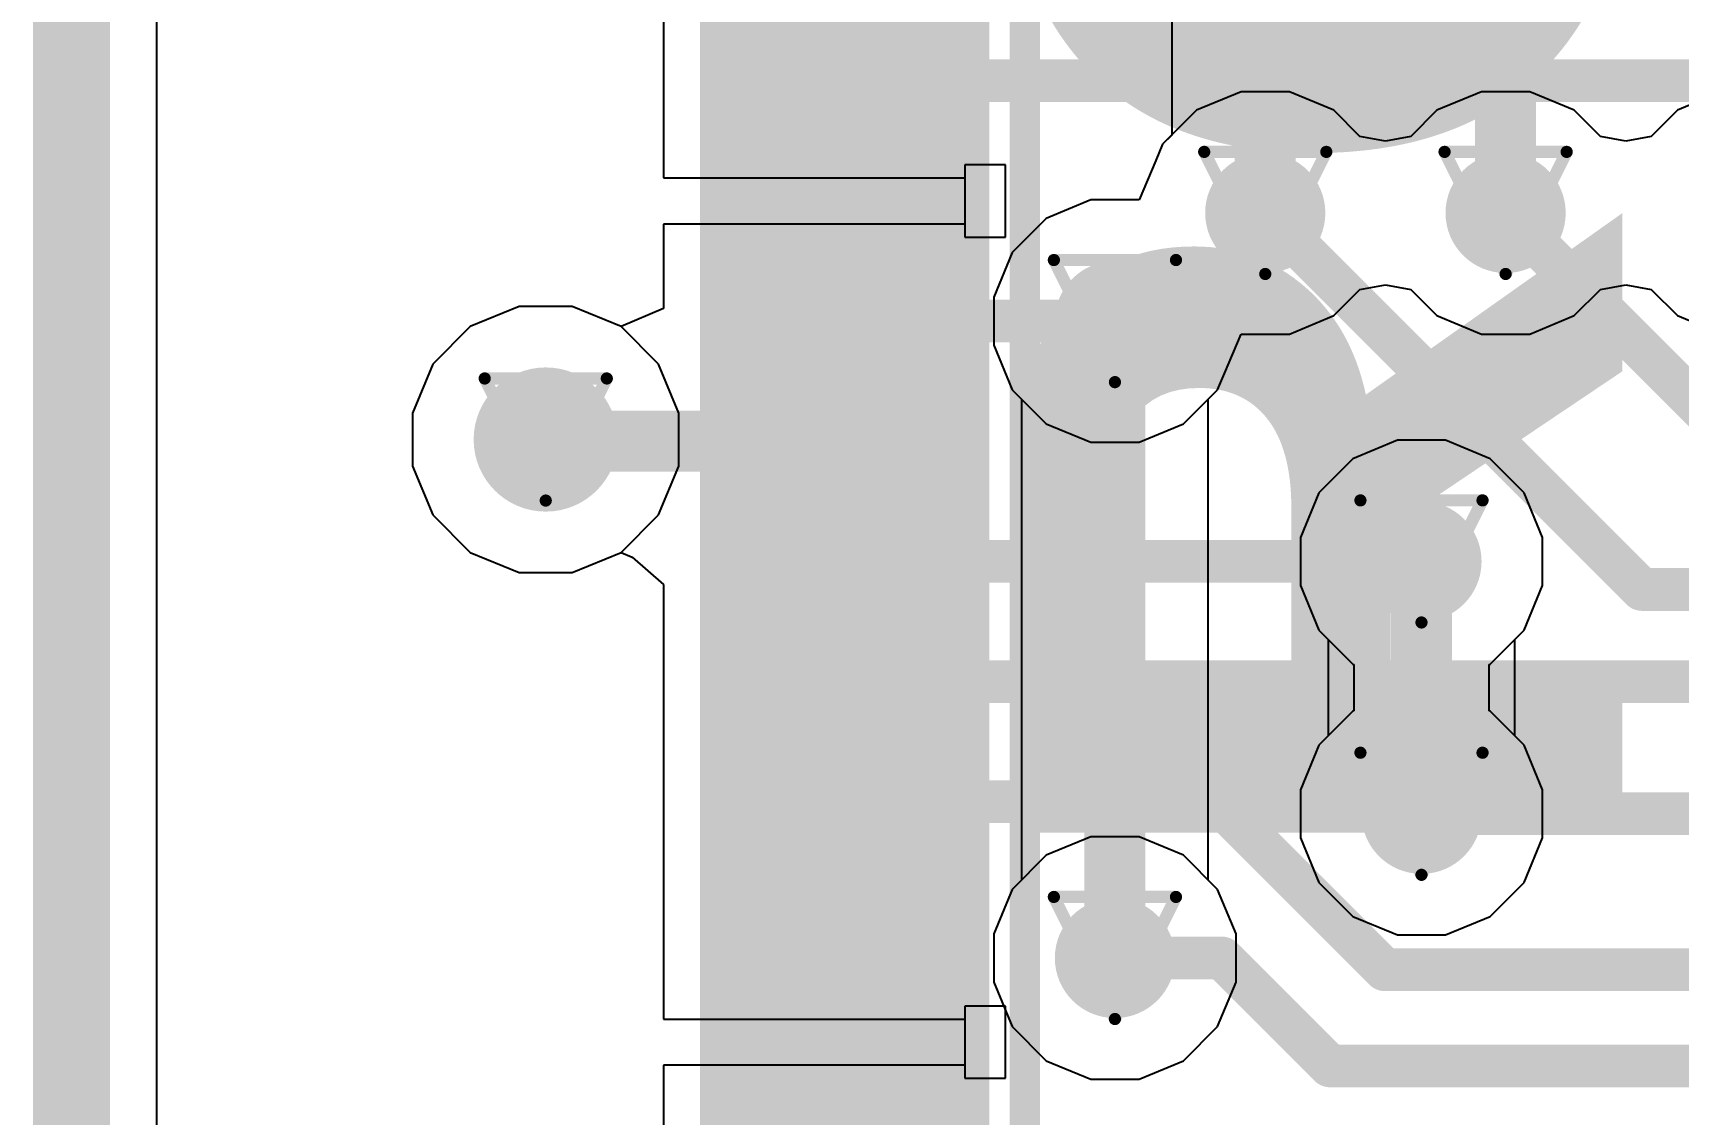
# Model space of a CAD drawing. Header units: inches. Extents: x 0 to 12.2, y 0 to 7.
# Drawn here: x -0.005 to 0.2645, y 2.439 to 2.6161 of the extents above; entities that cross this region are included whole.
import ezdxf

# ---------------------------------------------------------------- set-up
doc = ezdxf.new("R2010")
doc.units = ezdxf.units.IN
doc.header["$MEASUREMENT"] = 0
for name, color, linetype in [('Board Outline', 216, 'Continuous'), ('Bottom Layer', 5, 'Continuous'), ('Drill Drawing', 1, 'Continuous'), ('Layer 1', 16, 'Continuous'), ('Layer 2', 76, 'Continuous'), ('Top Layer', 1, 'Continuous'), ('Top Overlay', 2, 'Continuous'), ('Top Paste', 8, 'Continuous'), ('Top Solder', 216, 'Continuous'), ('Via Holes', 16, 'Continuous')]:
    doc.layers.add(name, color=color, linetype=linetype)
doc.styles.add('Arial Black_Bold', font='', dxfattribs={"height": 0.2})
doc.styles.get('Arial Black_Bold').set_extended_font_data('Arial Black', bold=True)

# ---------------------------------------------------------------- blocks, each defined once
blk = doc.blocks.new('FH34SRJ_40S_0_5SH_50__193')
at = {"layer": 'Top Layer'}
for points in [[(0.1417295, 0.0689001), (0.1535405, 0.0689001), (0.1535405, 0.0295301), (0.1417295, 0.0295301)], [(0.1614195, 0.0689), (0.1732305, 0.0689), (0.1732305, 0.02953), (0.1614195, 0.02953)], [(0.1810995, 0.0689001), (0.1929105, 0.0689001), (0.1929105, 0.0295301), (0.1810995, 0.0295301)], [(0.2007895, 0.0689), (0.2126005, 0.0689), (0.2126005, 0.02953), (0.2007895, 0.02953)], [(0.2204695, 0.0689001), (0.2322805, 0.0689001), (0.2322805, 0.0295301), (0.2204695, 0.0295301)], [(0.2401595, 0.0689), (0.2519705, 0.0689), (0.2519705, 0.02953), (0.2401595, 0.02953)], [(0.2598395, 0.0689001), (0.2716505, 0.0689001), (0.2716505, 0.0295301), (0.2598395, 0.0295301)], [(0.2795295, 0.0689), (0.2913405, 0.0689), (0.2913405, 0.02953), (0.2795295, 0.02953)], [(0.2992094, 0.0689), (0.3110204, 0.0689), (0.3110204, 0.02953), (0.2992094, 0.02953)]]:
    blk.add_hatch(color=1, dxfattribs=at).paths.add_polyline_path(points)
at = {"layer": 'Top Paste'}
for points in [[(0.1417295, 0.0689001), (0.1535405, 0.0689001), (0.1535405, 0.0295301), (0.1417295, 0.0295301)], [(0.1614195, 0.0689), (0.1732305, 0.0689), (0.1732305, 0.02953), (0.1614195, 0.02953)], [(0.1810995, 0.0689001), (0.1929105, 0.0689001), (0.1929105, 0.0295301), (0.1810995, 0.0295301)], [(0.2007895, 0.0689), (0.2126005, 0.0689), (0.2126005, 0.02953), (0.2007895, 0.02953)], [(0.2204695, 0.0689001), (0.2322805, 0.0689001), (0.2322805, 0.0295301), (0.2204695, 0.0295301)], [(0.2401595, 0.0689), (0.2519705, 0.0689), (0.2519705, 0.02953), (0.2401595, 0.02953)], [(0.2598395, 0.0689001), (0.2716505, 0.0689001), (0.2716505, 0.0295301), (0.2598395, 0.0295301)], [(0.2795295, 0.0689), (0.2913405, 0.0689), (0.2913405, 0.02953), (0.2795295, 0.02953)], [(0.2992094, 0.0689), (0.3110204, 0.0689), (0.3110204, 0.02953), (0.2992094, 0.02953)]]:
    blk.add_hatch(color=8, dxfattribs=at).paths.add_polyline_path(points)
at = {"layer": 'Top Solder'}
for points in [[(0.1377295, 0.0729001), (0.1575405, 0.0729001), (0.1575405, 0.0255301), (0.1377295, 0.0255301)], [(0.1574195, 0.0729), (0.1772305, 0.0729), (0.1772305, 0.02553), (0.1574195, 0.02553)], [(0.1770995, 0.0729001), (0.1969105, 0.0729001), (0.1969105, 0.0255301), (0.1770995, 0.0255301)], [(0.1967895, 0.0729), (0.2166005, 0.0729), (0.2166005, 0.02553), (0.1967895, 0.02553)], [(0.2164695, 0.0729001), (0.2362805, 0.0729001), (0.2362805, 0.0255301), (0.2164695, 0.0255301)], [(0.2361595, 0.0729), (0.2559705, 0.0729), (0.2559705, 0.02553), (0.2361595, 0.02553)], [(0.2558395, 0.0729001), (0.2756505, 0.0729001), (0.2756505, 0.0255301), (0.2558395, 0.0255301)], [(0.2755295, 0.0729), (0.2953405, 0.0729), (0.2953405, 0.02553), (0.2755295, 0.02553)], [(0.2952094, 0.0729), (0.3150204, 0.0729), (0.3150204, 0.02553), (0.2952094, 0.02553)], [(0.3148995, 0.0729), (0.3347105, 0.0729), (0.3347105, 0.02553), (0.3148995, 0.02553)]]:
    blk.add_hatch(color=216, dxfattribs=at).paths.add_polyline_path(points)
at = {"layer": 'Top Overlay'}
for points in [[(0.43307, 0.07874, 0.005, 0.005, 0), (-0.433464, 0.07874, 0.005, 0.005, 0)], [(0.398424, -0.073622, 0.005, 0.005, 0), (-0.401968, -0.073622, 0.005, 0.005, 0)]]:
    blk.add_lwpolyline(points, format="xyseb", dxfattribs=at)

msp = doc.modelspace()

# ---------------------------------------------------------------- hatches: boundary and pattern name
at = {"layer": 'Bottom Layer'}
h = msp.add_hatch(color=5, dxfattribs=at)
edge = h.paths.add_edge_path()
edge.add_arc((0.1968502, 2.5866173), 0.0098425, 0, 360)
h = msp.add_hatch(color=5, dxfattribs=at)
edge = h.paths.add_edge_path()
edge.add_arc((0.2362203, 2.5866173), 0.0098425, 0, 360)
h = msp.add_hatch(color=5, dxfattribs=at)
edge = h.paths.add_edge_path()
edge.add_arc((0.1722268, 2.5688994), 0.0098425, 0, 360)
h = msp.add_hatch(color=5, dxfattribs=at)
edge = h.paths.add_edge_path()
edge.add_arc((0.079, 2.5495), 0.011811, 0, 360)
h = msp.add_hatch(color=5, dxfattribs=at)
edge = h.paths.add_edge_path()
edge.add_arc((0.2224394, 2.5295294), 0.0098425, 0, 360)
h = msp.add_hatch(color=5, dxfattribs=at)
edge = h.paths.add_edge_path()
edge.add_arc((0.2224394, 2.4881908), 0.0098425, 0, 360)
h = msp.add_hatch(color=5, dxfattribs=at)
edge = h.paths.add_edge_path()
edge.add_arc((0.1722268, 2.46457), 0.0098425, 0, 360)
at = {"layer": 'Layer 1'}
h = msp.add_hatch(color=16, dxfattribs=at)
edge = h.paths.add_edge_path()
edge.add_arc((0.1968502, 2.5866173), 0.0098425, 0, 360)
h = msp.add_hatch(color=16, dxfattribs=at)
edge = h.paths.add_edge_path()
edge.add_arc((0.2362203, 2.5866173), 0.0098425, 0, 360)
h = msp.add_hatch(color=16, dxfattribs=at)
edge = h.paths.add_edge_path()
edge.add_arc((0.1722268, 2.5688994), 0.0098425, 0, 360)
h = msp.add_hatch(color=16, dxfattribs=at)
edge = h.paths.add_edge_path()
edge.add_arc((0.079, 2.5495), 0.011811, 0, 360)
h = msp.add_hatch(color=16, dxfattribs=at)
edge = h.paths.add_edge_path()
edge.add_arc((0.2224394, 2.5295294), 0.0098425, 0, 360)
h = msp.add_hatch(color=16, dxfattribs=at)
edge = h.paths.add_edge_path()
edge.add_arc((0.2224394, 2.4881908), 0.0098425, 0, 360)
h = msp.add_hatch(color=16, dxfattribs=at)
edge = h.paths.add_edge_path()
edge.add_arc((0.1722268, 2.46457), 0.0098425, 0, 360)
at = {"layer": 'Layer 2'}
h = msp.add_hatch(color=76, dxfattribs=at)
edge = h.paths.add_edge_path()
edge.add_arc((0.1968502, 2.5866173), 0.0098425, 0, 360)
h = msp.add_hatch(color=76, dxfattribs=at)
edge = h.paths.add_edge_path()
edge.add_arc((0.2362203, 2.5866173), 0.0098425, 0, 360)
h = msp.add_hatch(color=76, dxfattribs=at)
edge = h.paths.add_edge_path()
edge.add_arc((0.1722268, 2.5688994), 0.0098425, 0, 360)
h = msp.add_hatch(color=76, dxfattribs=at)
edge = h.paths.add_edge_path()
edge.add_arc((0.079, 2.5495), 0.011811, 0, 360)
h = msp.add_hatch(color=76, dxfattribs=at)
edge = h.paths.add_edge_path()
edge.add_arc((0.2224394, 2.5295294), 0.0098425, 0, 360)
h = msp.add_hatch(color=76, dxfattribs=at)
edge = h.paths.add_edge_path()
edge.add_arc((0.2224394, 2.4881908), 0.0098425, 0, 360)
h = msp.add_hatch(color=76, dxfattribs=at)
edge = h.paths.add_edge_path()
edge.add_arc((0.1722268, 2.46457), 0.0098425, 0, 360)
at = {"layer": 'Top Layer'}
h = msp.add_hatch(color=1, dxfattribs=at)
edge = h.paths.add_edge_path()
edge.add_arc((0.1968502, 2.5866173), 0.0098425, 0, 360)
h = msp.add_hatch(color=1, dxfattribs=at)
edge = h.paths.add_edge_path()
edge.add_arc((0.2362203, 2.5866173), 0.0098425, 0, 360)
h = msp.add_hatch(color=1, dxfattribs=at)
edge = h.paths.add_edge_path()
edge.add_arc((0.1722268, 2.5688994), 0.0098425, 0, 360)
h = msp.add_hatch(color=1, dxfattribs=at)
edge = h.paths.add_edge_path()
edge.add_arc((0.079, 2.5495), 0.011811, 0, 360)
h = msp.add_hatch(color=1, dxfattribs=at)
edge = h.paths.add_edge_path()
edge.add_arc((0.2224394, 2.5295294), 0.0098425, 0, 360)
h = msp.add_hatch(color=1, dxfattribs=at)
edge = h.paths.add_edge_path()
edge.add_arc((0.2224394, 2.4881908), 0.0098425, 0, 360)
h = msp.add_hatch(color=1, dxfattribs=at)
edge = h.paths.add_edge_path()
edge.add_arc((0.1722268, 2.46457), 0.0098425, 0, 360)
at = {"layer": 'Via Holes'}
h = msp.add_hatch(color=7, dxfattribs=at)
edge = h.paths.add_edge_path()
edge.add_arc((0.1968502, 2.5866173), 0.0059055, 0, 360)
h = msp.add_hatch(color=7, dxfattribs=at)
edge = h.paths.add_edge_path()
edge.add_arc((0.2362203, 2.5866173), 0.0059055, 0, 360)
h = msp.add_hatch(color=7, dxfattribs=at)
edge = h.paths.add_edge_path()
edge.add_arc((0.1722268, 2.5688994), 0.0059055, 0, 360)
h = msp.add_hatch(color=7, dxfattribs=at)
edge = h.paths.add_edge_path()
edge.add_arc((0.079, 2.5495), 0.0059055, 0, 360)
h = msp.add_hatch(color=7, dxfattribs=at)
edge = h.paths.add_edge_path()
edge.add_arc((0.2224394, 2.5295294), 0.0059055, 0, 360)
h = msp.add_hatch(color=7, dxfattribs=at)
edge = h.paths.add_edge_path()
edge.add_arc((0.2224394, 2.4881908), 0.0059055, 0, 360)
h = msp.add_hatch(color=7, dxfattribs=at)
edge = h.paths.add_edge_path()
edge.add_arc((0.1722268, 2.46457), 0.0059055, 0, 360)

# ---------------------------------------------------------------- linework, layer by layer
at = {"layer": 'Board Outline'}
msp.add_lwpolyline([(-6e-07, -7e-07, 0.01, 0.01, 0), (-6e-07, 4.7244101, 0.01, 0.01, 0)], format="xyseb", dxfattribs=at)
at = {"layer": 'Bottom Layer'}
for p, q in [((0.0152934, 0.1631947), (0.0152934, 4.5612183)), ((0.181555, 2.6939271), (0.181555, 2.5993836)), ((0.1800286, 2.5978572), (0.1789201, 2.5951811)), ((0.181555, 2.5993836), (0.1800286, 2.5978572)), ((0.1789201, 2.5951811), (0.1761736, 2.5887419)), ((0.1682799, 2.5887419), (0.1609869, 2.585721)), ((0.1761736, 2.5887419), (0.1682799, 2.5887419)), ((0.1609869, 2.585721), (0.1554052, 2.5801393)), ((0.1554052, 2.5801393), (0.1523843, 2.5728463)), ((0.2080901, 2.5697957), (0.2123637, 2.5740693)), ((0.2123637, 2.5740693), (0.2165353, 2.5748449)), ((0.2165353, 2.5748449), (0.2207068, 2.5740693)), ((0.2207068, 2.5740693), (0.2249804, 2.5697957)), ((0.2474602, 2.5697957), (0.2517338, 2.5740693)), ((0.2517338, 2.5740693), (0.2559054, 2.5748449)), ((0.2559054, 2.5748449), (0.2600769, 2.5740693)), ((0.2600769, 2.5740693), (0.2643505, 2.5697957)), ((0.0746615, 2.571311), (0.0666451, 2.5679905)), ((0.0833385, 2.571311), (0.0746615, 2.571311)), ((0.0913549, 2.5679905), (0.0833385, 2.571311)), ((0.1523843, 2.5728463), (0.1523843, 2.5649525)), ((0.2007971, 2.5667748), (0.2080901, 2.5697957)), ((0.2249804, 2.5697957), (0.2322734, 2.5667748)), ((0.2401672, 2.5667748), (0.2474602, 2.5697957)), ((0.2643505, 2.5697957), (0.2716435, 2.5667748)), ((0.0666451, 2.5679905), (0.0605095, 2.5618549)), ((0.0974905, 2.5618549), (0.0913549, 2.5679905)), ((0.1901569, 2.5603356), (0.1929034, 2.5667748)), ((0.1929034, 2.5667748), (0.2007971, 2.5667748)), ((0.2322734, 2.5667748), (0.2401672, 2.5667748)), ((0.1523843, 2.5649525), (0.1554052, 2.5576595)), ((0.0605095, 2.5618549), (0.057189, 2.5538385)), ((0.100811, 2.5538385), (0.0974905, 2.5618549)), ((0.1890484, 2.5576595), (0.1901569, 2.5603356)), ((0.1554052, 2.5576595), (0.1569329, 2.5561318)), ((0.1875207, 2.5561318), (0.1890484, 2.5576595)), ((0.1569329, 2.5561318), (0.1569329, 2.4773376)), ((0.1875207, 2.4773376), (0.1875207, 2.5561318)), ((0.057189, 2.5538385), (0.057189, 2.5451615)), ((0.100811, 2.5451615), (0.100811, 2.5538385)), ((0.2184925, 2.5493719), (0.2111995, 2.546351)), ((0.2263863, 2.5493719), (0.2184925, 2.5493719)), ((0.2336793, 2.546351), (0.2263863, 2.5493719)), ((0.057189, 2.5451615), (0.0605095, 2.5371451)), ((0.0974905, 2.5371451), (0.100811, 2.5451615)), ((0.2111995, 2.546351), (0.2056178, 2.5407693)), ((0.239261, 2.5407693), (0.2336793, 2.546351)), ((0.2056178, 2.5407693), (0.2025969, 2.5334763)), ((0.2422819, 2.5334763), (0.239261, 2.5407693)), ((0.0605095, 2.5371451), (0.0666451, 2.5310095)), ((0.0913549, 2.5310095), (0.0974905, 2.5371451)), ((0.2025969, 2.5334763), (0.2025969, 2.5255825)), ((0.2422819, 2.5255825), (0.2422819, 2.5334763)), ((0.0666451, 2.5310095), (0.0746615, 2.527689)), ((0.0833385, 2.527689), (0.0913549, 2.5310095)), ((0.0746615, 2.527689), (0.0833385, 2.527689)), ((0.2025969, 2.5255825), (0.2056178, 2.5182895)), ((0.239261, 2.5182895), (0.2422819, 2.5255825)), ((0.2056178, 2.5182895), (0.2071455, 2.5167618)), ((0.2377333, 2.5167618), (0.239261, 2.5182895)), ((0.2071455, 2.5167618), (0.2071455, 2.5009584)), ((0.2377333, 2.5009584), (0.2377333, 2.5167618)), ((0.2071455, 2.5009584), (0.2056178, 2.4994307)), ((0.239261, 2.4994307), (0.2377333, 2.5009584)), ((0.2056178, 2.4994307), (0.2025969, 2.4921377)), ((0.2422819, 2.4921377), (0.239261, 2.4994307)), ((0.2025969, 2.4921377), (0.2025969, 2.4842439)), ((0.2422819, 2.4842439), (0.2422819, 2.4921377)), ((0.2025969, 2.4842439), (0.2056178, 2.4769509)), ((0.239261, 2.4769509), (0.2422819, 2.4842439)), ((0.1569329, 2.4773376), (0.1554052, 2.4758099)), ((0.1890484, 2.4758099), (0.1875207, 2.4773376)), ((0.2056178, 2.4769509), (0.2111995, 2.4713692)), ((0.2336793, 2.4713692), (0.239261, 2.4769509)), ((0.1554052, 2.4758099), (0.1523843, 2.4685169)), ((0.1920693, 2.4685169), (0.1890484, 2.4758099)), ((0.2111995, 2.4713692), (0.2184925, 2.4683483)), ((0.2263863, 2.4683483), (0.2336793, 2.4713692)), ((0.1523843, 2.4685169), (0.1523843, 2.4606231)), ((0.1920693, 2.4606231), (0.1920693, 2.4685169)), ((0.2184925, 2.4683483), (0.2263863, 2.4683483)), ((0.1523843, 2.4606231), (0.1554052, 2.4533301)), ((0.1890484, 2.4533301), (0.1920693, 2.4606231)), ((0.1554052, 2.4533301), (0.1609869, 2.4477484)), ((0.1834667, 2.4477484), (0.1890484, 2.4533301)), ((0.1609869, 2.4477484), (0.1682799, 2.4447275)), ((0.1761737, 2.4447275), (0.1834667, 2.4477484)), ((0.1682799, 2.4447275), (0.1761737, 2.4447275))]:
    msp.add_line(p, q, dxfattribs=at)
for points in [[(0.1968489, 2.5866186, 0.01, 0.01, 0), (0.1968489, 2.7066947, 0.01, 0.01, 0)], [(0.236219, 2.5866186, 0.01, 0.01, 0), (0.236219, 2.6870097, 0.01, 0.01, 0)], [(0.1968489, 2.5866186, 0.01, 0.01, 0), (0.1968502, 2.5866173, 0.01, 0.01, 0)], [(0.236219, 2.5866186, 0.01, 0.01, 0), (0.2362203, 2.5866173, 0.01, 0.01, 0)], [(0.1722268, 2.4655713, 0.01, 0.01, 0), (0.1722268, 2.5688994, 0.01, 0.01, 0)], [(0.2224394, 2.4881908, 0.01, 0.01, 0), (0.2224394, 2.5295294, 0.01, 0.01, 0)], [(0.1722268, 2.4655713, 0.01, 0.01, 0), (0.1732281, 2.46457, 0.01, 0.01, 0)]]:
    msp.add_lwpolyline(points, format="xyseb", dxfattribs=at)
for points in [[(0.1943489, 2.5866186, 0.005, 0.005, 1), (0.1993489, 2.5866186, 0.005, 0.005, 1)], [(0.1943489, 2.5866186, 0.005, 0.005, 1), (0.1993489, 2.5866186, 0.005, 0.005, 1)], [(0.1943502, 2.5866173, 0.005, 0.005, 1), (0.1993502, 2.5866173, 0.005, 0.005, 1)], [(0.233719, 2.5866186, 0.005, 0.005, 1), (0.238719, 2.5866186, 0.005, 0.005, 1)], [(0.233719, 2.5866186, 0.005, 0.005, 1), (0.238719, 2.5866186, 0.005, 0.005, 1)], [(0.2337203, 2.5866173, 0.005, 0.005, 1), (0.2387203, 2.5866173, 0.005, 0.005, 1)], [(0.1697268, 2.5688994, 0.005, 0.005, 1), (0.1747268, 2.5688994, 0.005, 0.005, 1)], [(0.2199394, 2.5295294, 0.005, 0.005, 1), (0.2249394, 2.5295294, 0.005, 0.005, 1)], [(0.2199394, 2.4881908, 0.005, 0.005, 1), (0.2249394, 2.4881908, 0.005, 0.005, 1)], [(0.1697268, 2.4655713, 0.005, 0.005, 1), (0.1747268, 2.4655713, 0.005, 0.005, 1)], [(0.1697268, 2.4655713, 0.005, 0.005, 1), (0.1747268, 2.4655713, 0.005, 0.005, 1)], [(0.1707281, 2.46457, 0.005, 0.005, 1), (0.1757281, 2.46457, 0.005, 0.005, 1)]]:
    msp.add_lwpolyline(points, format="xyseb", close=True, dxfattribs=at)
at = {"layer": 'Drill Drawing'}
for points in [[(0.1868502, 2.5966173, 0.002, 0.002, 0), (0.2068502, 2.5966173, 0.002, 0.002, 0)], [(0.1868502, 2.5966173, 0.002, 0.002, 0), (0.1968502, 2.5766173, 0.002, 0.002, 0)], [(0.1968502, 2.5766173, 0.002, 0.002, 0), (0.2068502, 2.5966173, 0.002, 0.002, 0)], [(0.2262203, 2.5966173, 0.002, 0.002, 0), (0.2462203, 2.5966173, 0.002, 0.002, 0)], [(0.2262203, 2.5966173, 0.002, 0.002, 0), (0.2362203, 2.5766173, 0.002, 0.002, 0)], [(0.2362203, 2.5766173, 0.002, 0.002, 0), (0.2462203, 2.5966173, 0.002, 0.002, 0)], [(0.1622268, 2.5788994, 0.002, 0.002, 0), (0.1822268, 2.5788994, 0.002, 0.002, 0)], [(0.1622268, 2.5788994, 0.002, 0.002, 0), (0.1722268, 2.5588994, 0.002, 0.002, 0)], [(0.1722268, 2.5588994, 0.002, 0.002, 0), (0.1822268, 2.5788994, 0.002, 0.002, 0)], [(0.069, 2.5595, 0.002, 0.002, 0), (0.089, 2.5595, 0.002, 0.002, 0)], [(0.069, 2.5595, 0.002, 0.002, 0), (0.079, 2.5395, 0.002, 0.002, 0)], [(0.079, 2.5395, 0.002, 0.002, 0), (0.089, 2.5595, 0.002, 0.002, 0)], [(0.2124394, 2.5395294, 0.002, 0.002, 0), (0.2324394, 2.5395294, 0.002, 0.002, 0)], [(0.2124394, 2.5395294, 0.002, 0.002, 0), (0.2224394, 2.5195294, 0.002, 0.002, 0)], [(0.2224394, 2.5195294, 0.002, 0.002, 0), (0.2324394, 2.5395294, 0.002, 0.002, 0)], [(0.2124394, 2.4981908, 0.002, 0.002, 0), (0.2324394, 2.4981908, 0.002, 0.002, 0)], [(0.2124394, 2.4981908, 0.002, 0.002, 0), (0.2224394, 2.4781908, 0.002, 0.002, 0)], [(0.2224394, 2.4781908, 0.002, 0.002, 0), (0.2324394, 2.4981908, 0.002, 0.002, 0)], [(0.1622268, 2.47457, 0.002, 0.002, 0), (0.1822268, 2.47457, 0.002, 0.002, 0)], [(0.1622268, 2.47457, 0.002, 0.002, 0), (0.1722268, 2.45457, 0.002, 0.002, 0)], [(0.1722268, 2.45457, 0.002, 0.002, 0), (0.1822268, 2.47457, 0.002, 0.002, 0)]]:
    msp.add_lwpolyline(points, format="xyseb", dxfattribs=at)
for points in [[(0.1863502, 2.5966173, 0.001, 0.001, 1), (0.1873502, 2.5966173, 0.001, 0.001, 1)], [(0.1863502, 2.5966173, 0.001, 0.001, 1), (0.1873502, 2.5966173, 0.001, 0.001, 1)], [(0.2063502, 2.5966173, 0.001, 0.001, 1), (0.2073502, 2.5966173, 0.001, 0.001, 1)], [(0.2063502, 2.5966173, 0.001, 0.001, 1), (0.2073502, 2.5966173, 0.001, 0.001, 1)], [(0.2257203, 2.5966173, 0.001, 0.001, 1), (0.2267203, 2.5966173, 0.001, 0.001, 1)], [(0.2257203, 2.5966173, 0.001, 0.001, 1), (0.2267203, 2.5966173, 0.001, 0.001, 1)], [(0.2457203, 2.5966173, 0.001, 0.001, 1), (0.2467203, 2.5966173, 0.001, 0.001, 1)], [(0.2457203, 2.5966173, 0.001, 0.001, 1), (0.2467203, 2.5966173, 0.001, 0.001, 1)], [(0.1617268, 2.5788994, 0.001, 0.001, 1), (0.1627268, 2.5788994, 0.001, 0.001, 1)], [(0.1617268, 2.5788994, 0.001, 0.001, 1), (0.1627268, 2.5788994, 0.001, 0.001, 1)], [(0.1817268, 2.5788994, 0.001, 0.001, 1), (0.1827268, 2.5788994, 0.001, 0.001, 1)], [(0.1817268, 2.5788994, 0.001, 0.001, 1), (0.1827268, 2.5788994, 0.001, 0.001, 1)], [(0.1963502, 2.5766173, 0.001, 0.001, 1), (0.1973502, 2.5766173, 0.001, 0.001, 1)], [(0.1963502, 2.5766173, 0.001, 0.001, 1), (0.1973502, 2.5766173, 0.001, 0.001, 1)], [(0.2357203, 2.5766173, 0.001, 0.001, 1), (0.2367203, 2.5766173, 0.001, 0.001, 1)], [(0.2357203, 2.5766173, 0.001, 0.001, 1), (0.2367203, 2.5766173, 0.001, 0.001, 1)], [(0.0685, 2.5595, 0.001, 0.001, 1), (0.0695, 2.5595, 0.001, 0.001, 1)], [(0.0685, 2.5595, 0.001, 0.001, 1), (0.0695, 2.5595, 0.001, 0.001, 1)], [(0.0885, 2.5595, 0.001, 0.001, 1), (0.0895, 2.5595, 0.001, 0.001, 1)], [(0.0885, 2.5595, 0.001, 0.001, 1), (0.0895, 2.5595, 0.001, 0.001, 1)], [(0.1717268, 2.5588994, 0.001, 0.001, 1), (0.1727268, 2.5588994, 0.001, 0.001, 1)], [(0.1717268, 2.5588994, 0.001, 0.001, 1), (0.1727268, 2.5588994, 0.001, 0.001, 1)], [(0.0785, 2.5395, 0.001, 0.001, 1), (0.0795, 2.5395, 0.001, 0.001, 1)], [(0.0785, 2.5395, 0.001, 0.001, 1), (0.0795, 2.5395, 0.001, 0.001, 1)], [(0.2119394, 2.5395294, 0.001, 0.001, 1), (0.2129394, 2.5395294, 0.001, 0.001, 1)], [(0.2119394, 2.5395294, 0.001, 0.001, 1), (0.2129394, 2.5395294, 0.001, 0.001, 1)], [(0.2319394, 2.5395294, 0.001, 0.001, 1), (0.2329394, 2.5395294, 0.001, 0.001, 1)], [(0.2319394, 2.5395294, 0.001, 0.001, 1), (0.2329394, 2.5395294, 0.001, 0.001, 1)], [(0.2219394, 2.5195294, 0.001, 0.001, 1), (0.2229394, 2.5195294, 0.001, 0.001, 1)], [(0.2219394, 2.5195294, 0.001, 0.001, 1), (0.2229394, 2.5195294, 0.001, 0.001, 1)], [(0.2119394, 2.4981908, 0.001, 0.001, 1), (0.2129394, 2.4981908, 0.001, 0.001, 1)], [(0.2119394, 2.4981908, 0.001, 0.001, 1), (0.2129394, 2.4981908, 0.001, 0.001, 1)], [(0.2319394, 2.4981908, 0.001, 0.001, 1), (0.2329394, 2.4981908, 0.001, 0.001, 1)], [(0.2319394, 2.4981908, 0.001, 0.001, 1), (0.2329394, 2.4981908, 0.001, 0.001, 1)], [(0.2219394, 2.4781908, 0.001, 0.001, 1), (0.2229394, 2.4781908, 0.001, 0.001, 1)], [(0.2219394, 2.4781908, 0.001, 0.001, 1), (0.2229394, 2.4781908, 0.001, 0.001, 1)], [(0.1617268, 2.47457, 0.001, 0.001, 1), (0.1627268, 2.47457, 0.001, 0.001, 1)], [(0.1617268, 2.47457, 0.001, 0.001, 1), (0.1627268, 2.47457, 0.001, 0.001, 1)], [(0.1817268, 2.47457, 0.001, 0.001, 1), (0.1827268, 2.47457, 0.001, 0.001, 1)], [(0.1817268, 2.47457, 0.001, 0.001, 1), (0.1827268, 2.47457, 0.001, 0.001, 1)], [(0.1717268, 2.45457, 0.001, 0.001, 1), (0.1727268, 2.45457, 0.001, 0.001, 1)], [(0.1717268, 2.45457, 0.001, 0.001, 1), (0.1727268, 2.45457, 0.001, 0.001, 1)]]:
    msp.add_lwpolyline(points, format="xyseb", close=True, dxfattribs=at)
at = {"layer": 'Layer 1'}
for p, q in [((0.0152934, 0.1631947), (0.0152934, 4.5612183)), ((0.1929033, 2.6064598), (0.1856103, 2.6034389)), ((0.2007971, 2.6064598), (0.1929033, 2.6064598)), ((0.2080901, 2.6034389), (0.2007971, 2.6064598)), ((0.2322734, 2.6064598), (0.2249804, 2.6034389)), ((0.2401672, 2.6064598), (0.2322734, 2.6064598)), ((0.2474602, 2.6034389), (0.2401672, 2.6064598)), ((0.2716435, 2.6064598), (0.2643505, 2.6034389)), ((0.1856103, 2.6034389), (0.1800286, 2.5978572)), ((0.2123637, 2.5991653), (0.2080901, 2.6034389)), ((0.2249804, 2.6034389), (0.2207068, 2.5991653)), ((0.2517338, 2.5991653), (0.2474602, 2.6034389)), ((0.2643505, 2.6034389), (0.2600769, 2.5991653)), ((0.1800286, 2.5978572), (0.1789201, 2.5951811)), ((0.2165352, 2.5983897), (0.2123637, 2.5991653)), ((0.2207068, 2.5991653), (0.2165352, 2.5983897)), ((0.2559053, 2.5983897), (0.2517338, 2.5991653)), ((0.2600769, 2.5991653), (0.2559053, 2.5983897)), ((0.1789201, 2.5951811), (0.1761736, 2.5887419)), ((0.1682799, 2.5887419), (0.1609869, 2.585721)), ((0.1761736, 2.5887419), (0.1682799, 2.5887419)), ((0.1609869, 2.585721), (0.1554052, 2.5801393)), ((0.1554052, 2.5801393), (0.1523843, 2.5728463)), ((0.2080901, 2.5697957), (0.2123637, 2.5740693)), ((0.2123637, 2.5740693), (0.2165353, 2.5748449)), ((0.2165353, 2.5748449), (0.2207068, 2.5740693)), ((0.2207068, 2.5740693), (0.2249804, 2.5697957)), ((0.2474602, 2.5697957), (0.2517338, 2.5740693)), ((0.2517338, 2.5740693), (0.2559054, 2.5748449)), ((0.2559054, 2.5748449), (0.2600769, 2.5740693)), ((0.2600769, 2.5740693), (0.2643505, 2.5697957)), ((0.0746615, 2.571311), (0.0666451, 2.5679905)), ((0.0833385, 2.571311), (0.0746615, 2.571311)), ((0.0913549, 2.5679905), (0.0833385, 2.571311)), ((0.1523843, 2.5728463), (0.1523843, 2.5649525)), ((0.2007971, 2.5667748), (0.2080901, 2.5697957)), ((0.2249804, 2.5697957), (0.2322734, 2.5667748)), ((0.2401672, 2.5667748), (0.2474602, 2.5697957)), ((0.2643505, 2.5697957), (0.2716435, 2.5667748)), ((0.0666451, 2.5679905), (0.0605095, 2.5618549)), ((0.0974905, 2.5618549), (0.0913549, 2.5679905)), ((0.1901569, 2.5603356), (0.1929034, 2.5667748)), ((0.1929034, 2.5667748), (0.2007971, 2.5667748)), ((0.2322734, 2.5667748), (0.2401672, 2.5667748)), ((0.1523843, 2.5649525), (0.1554052, 2.5576595)), ((0.0605095, 2.5618549), (0.057189, 2.5538385)), ((0.100811, 2.5538385), (0.0974905, 2.5618549)), ((0.1890484, 2.5576595), (0.1901569, 2.5603356)), ((0.1554052, 2.5576595), (0.1609869, 2.5520778)), ((0.1834667, 2.5520778), (0.1890484, 2.5576595)), ((0.057189, 2.5538385), (0.057189, 2.5451615)), ((0.100811, 2.5451615), (0.100811, 2.5538385)), ((0.1609869, 2.5520778), (0.1682799, 2.5490569)), ((0.1761737, 2.5490569), (0.1834667, 2.5520778)), ((0.2184925, 2.5493719), (0.2111995, 2.546351)), ((0.2263863, 2.5493719), (0.2184925, 2.5493719)), ((0.2336793, 2.546351), (0.2263863, 2.5493719)), ((0.1682799, 2.5490569), (0.1761737, 2.5490569)), ((0.057189, 2.5451615), (0.0605095, 2.5371451)), ((0.0974905, 2.5371451), (0.100811, 2.5451615)), ((0.2111995, 2.546351), (0.2056178, 2.5407693)), ((0.239261, 2.5407693), (0.2336793, 2.546351)), ((0.2056178, 2.5407693), (0.2025969, 2.5334763)), ((0.2422819, 2.5334763), (0.239261, 2.5407693)), ((0.0605095, 2.5371451), (0.0666451, 2.5310095)), ((0.0913549, 2.5310095), (0.0974905, 2.5371451)), ((0.2025969, 2.5334763), (0.2025969, 2.5255825)), ((0.2422819, 2.5255825), (0.2422819, 2.5334763)), ((0.0666451, 2.5310095), (0.0746615, 2.527689)), ((0.0833385, 2.527689), (0.0913549, 2.5310095)), ((0.0746615, 2.527689), (0.0833385, 2.527689)), ((0.2025969, 2.5255825), (0.2056178, 2.5182895)), ((0.239261, 2.5182895), (0.2422819, 2.5255825)), ((0.2056178, 2.5182895), (0.2111995, 2.5127078)), ((0.2336793, 2.5127078), (0.239261, 2.5182895)), ((0.2111995, 2.5127078), (0.2113427, 2.5126485)), ((0.2113427, 2.5126485), (0.2113427, 2.5050717)), ((0.2335361, 2.5126485), (0.2336793, 2.5127078)), ((0.2335361, 2.5050717), (0.2335361, 2.5126485)), ((0.2111995, 2.5050124), (0.2056178, 2.4994307)), ((0.2113427, 2.5050717), (0.2111995, 2.5050124)), ((0.2336793, 2.5050124), (0.2335361, 2.5050717)), ((0.239261, 2.4994307), (0.2336793, 2.5050124)), ((0.2056178, 2.4994307), (0.2025969, 2.4921377)), ((0.2422819, 2.4921377), (0.239261, 2.4994307)), ((0.2025969, 2.4921377), (0.2025969, 2.4842439)), ((0.2422819, 2.4842439), (0.2422819, 2.4921377)), ((0.1682799, 2.4844125), (0.1609869, 2.4813916)), ((0.1761737, 2.4844125), (0.1682799, 2.4844125)), ((0.1834667, 2.4813916), (0.1761737, 2.4844125)), ((0.2025969, 2.4842439), (0.2056178, 2.4769509)), ((0.239261, 2.4769509), (0.2422819, 2.4842439)), ((0.1609869, 2.4813916), (0.1554052, 2.4758099)), ((0.1890484, 2.4758099), (0.1834667, 2.4813916)), ((0.2056178, 2.4769509), (0.2111995, 2.4713692)), ((0.2336793, 2.4713692), (0.239261, 2.4769509)), ((0.1554052, 2.4758099), (0.1523843, 2.4685169)), ((0.1920693, 2.4685169), (0.1890484, 2.4758099)), ((0.2111995, 2.4713692), (0.2184925, 2.4683483)), ((0.2263863, 2.4683483), (0.2336793, 2.4713692)), ((0.1523843, 2.4685169), (0.1523843, 2.4606231)), ((0.1920693, 2.4606231), (0.1920693, 2.4685169)), ((0.2184925, 2.4683483), (0.2263863, 2.4683483)), ((0.1523843, 2.4606231), (0.1554052, 2.4533301)), ((0.1890484, 2.4533301), (0.1920693, 2.4606231)), ((0.1554052, 2.4533301), (0.1609869, 2.4477484)), ((0.1834667, 2.4477484), (0.1890484, 2.4533301)), ((0.1609869, 2.4477484), (0.1682799, 2.4447275)), ((0.1761737, 2.4447275), (0.1834667, 2.4477484)), ((0.1682799, 2.4447275), (0.1761737, 2.4447275))]:
    msp.add_line(p, q, dxfattribs=at)
at = {"layer": 'Layer 2'}
for p, q in [((0.0152934, 0.1631947), (0.0152934, 3.625635)), ((0.1929033, 2.6064598), (0.1856103, 2.6034389)), ((0.2007971, 2.6064598), (0.1929033, 2.6064598)), ((0.2080901, 2.6034389), (0.2007971, 2.6064598)), ((0.2322734, 2.6064598), (0.2249804, 2.6034389)), ((0.2401672, 2.6064598), (0.2322734, 2.6064598)), ((0.2474602, 2.6034389), (0.2401672, 2.6064598)), ((0.2716435, 2.6064598), (0.2643505, 2.6034389)), ((0.1856103, 2.6034389), (0.1800286, 2.5978572)), ((0.2123637, 2.5991653), (0.2080901, 2.6034389)), ((0.2249804, 2.6034389), (0.2207068, 2.5991653)), ((0.2517338, 2.5991653), (0.2474602, 2.6034389)), ((0.2643505, 2.6034389), (0.2600769, 2.5991653)), ((0.1800286, 2.5978572), (0.1789201, 2.5951811)), ((0.2165352, 2.5983897), (0.2123637, 2.5991653)), ((0.2207068, 2.5991653), (0.2165352, 2.5983897)), ((0.2559053, 2.5983897), (0.2517338, 2.5991653)), ((0.2600769, 2.5991653), (0.2559053, 2.5983897)), ((0.1789201, 2.5951811), (0.1761736, 2.5887419)), ((0.1682799, 2.5887419), (0.1609869, 2.585721)), ((0.1761736, 2.5887419), (0.1682799, 2.5887419)), ((0.1609869, 2.585721), (0.1554052, 2.5801393)), ((0.1554052, 2.5801393), (0.1523843, 2.5728463)), ((0.2080901, 2.5697957), (0.2123637, 2.5740693)), ((0.2123637, 2.5740693), (0.2165353, 2.5748449)), ((0.2165353, 2.5748449), (0.2207068, 2.5740693)), ((0.2207068, 2.5740693), (0.2249804, 2.5697957)), ((0.2474602, 2.5697957), (0.2517338, 2.5740693)), ((0.2517338, 2.5740693), (0.2559054, 2.5748449)), ((0.2559054, 2.5748449), (0.2600769, 2.5740693)), ((0.2600769, 2.5740693), (0.2643505, 2.5697957)), ((0.1523843, 2.5728463), (0.1523843, 2.5649525)), ((0.2007971, 2.5667748), (0.2080901, 2.5697957)), ((0.2249804, 2.5697957), (0.2322734, 2.5667748)), ((0.2401672, 2.5667748), (0.2474602, 2.5697957)), ((0.2643505, 2.5697957), (0.2716435, 2.5667748)), ((0.1901569, 2.5603356), (0.1929034, 2.5667748)), ((0.1929034, 2.5667748), (0.2007971, 2.5667748)), ((0.2322734, 2.5667748), (0.2401672, 2.5667748)), ((0.1523843, 2.5649525), (0.1554052, 2.5576595)), ((0.1890484, 2.5576595), (0.1901569, 2.5603356)), ((0.1554052, 2.5576595), (0.1609869, 2.5520778)), ((0.1834667, 2.5520778), (0.1890484, 2.5576595)), ((0.1609869, 2.5520778), (0.1682799, 2.5490569)), ((0.1761737, 2.5490569), (0.1834667, 2.5520778)), ((0.2184925, 2.5493719), (0.2111995, 2.546351)), ((0.2263863, 2.5493719), (0.2184925, 2.5493719)), ((0.2336793, 2.546351), (0.2263863, 2.5493719)), ((0.1682799, 2.5490569), (0.1761737, 2.5490569)), ((0.2111995, 2.546351), (0.2056178, 2.5407693)), ((0.239261, 2.5407693), (0.2336793, 2.546351)), ((0.2056178, 2.5407693), (0.2025969, 2.5334763)), ((0.2422819, 2.5334763), (0.239261, 2.5407693)), ((0.2025969, 2.5334763), (0.2025969, 2.5255825)), ((0.2422819, 2.5255825), (0.2422819, 2.5334763)), ((0.2025969, 2.5255825), (0.2056178, 2.5182895)), ((0.239261, 2.5182895), (0.2422819, 2.5255825)), ((0.2056178, 2.5182895), (0.2111995, 2.5127078)), ((0.2336793, 2.5127078), (0.239261, 2.5182895)), ((0.2111995, 2.5127078), (0.2113427, 2.5126485)), ((0.2113427, 2.5126485), (0.2113427, 2.5050717)), ((0.2335361, 2.5126485), (0.2336793, 2.5127078)), ((0.2335361, 2.5050717), (0.2335361, 2.5126485)), ((0.2111995, 2.5050124), (0.2056178, 2.4994307)), ((0.2113427, 2.5050717), (0.2111995, 2.5050124)), ((0.2336793, 2.5050124), (0.2335361, 2.5050717)), ((0.239261, 2.4994307), (0.2336793, 2.5050124)), ((0.2056178, 2.4994307), (0.2025969, 2.4921377)), ((0.2422819, 2.4921377), (0.239261, 2.4994307)), ((0.2025969, 2.4921377), (0.2025969, 2.4842439)), ((0.2422819, 2.4842439), (0.2422819, 2.4921377)), ((0.1682799, 2.4844125), (0.1609869, 2.4813916)), ((0.1761737, 2.4844125), (0.1682799, 2.4844125)), ((0.1834667, 2.4813916), (0.1761737, 2.4844125)), ((0.2025969, 2.4842439), (0.2056178, 2.4769509)), ((0.239261, 2.4769509), (0.2422819, 2.4842439)), ((0.1609869, 2.4813916), (0.1554052, 2.4758099)), ((0.1890484, 2.4758099), (0.1834667, 2.4813916)), ((0.2056178, 2.4769509), (0.2111995, 2.4713692)), ((0.2336793, 2.4713692), (0.239261, 2.4769509)), ((0.1554052, 2.4758099), (0.1523843, 2.4685169)), ((0.1920693, 2.4685169), (0.1890484, 2.4758099)), ((0.2111995, 2.4713692), (0.2184925, 2.4683483)), ((0.2263863, 2.4683483), (0.2336793, 2.4713692)), ((0.1523843, 2.4685169), (0.1523843, 2.4606231)), ((0.1920693, 2.4606231), (0.1920693, 2.4685169)), ((0.2184925, 2.4683483), (0.2263863, 2.4683483)), ((0.1523843, 2.4606231), (0.1554052, 2.4533301)), ((0.1890484, 2.4533301), (0.1920693, 2.4606231)), ((0.1554052, 2.4533301), (0.1609869, 2.4477484)), ((0.1834667, 2.4477484), (0.1890484, 2.4533301)), ((0.1609869, 2.4477484), (0.1682799, 2.4447275)), ((0.1761737, 2.4447275), (0.1834667, 2.4477484)), ((0.1682799, 2.4447275), (0.1761737, 2.4447275))]:
    msp.add_line(p, q, dxfattribs=at)
at = {"layer": 'Top Layer'}
for p, q in [((0.0152934, 0.1631947), (0.0152934, 4.5612183)), ((0.0982663, 2.6514135), (0.0982663, 2.6120435)), ((0.0982663, 2.6120435), (0.0982664, 2.6120435)), ((0.0982664, 2.6120435), (0.0982664, 2.5923635)), ((0.0982664, 2.5923635), (0.1476363, 2.5923635)), ((0.1542812, 2.5944845), (0.1476363, 2.5944845)), ((0.1476363, 2.5944845), (0.1476363, 2.5826735)), ((0.1476363, 2.5923635), (0.1476363, 2.5848045)), ((0.1542812, 2.5826735), (0.1542812, 2.5944845)), ((0.1476363, 2.5848045), (0.0982664, 2.5848045)), ((0.0982664, 2.5848045), (0.0982664, 2.5709786)), ((0.1476363, 2.5826735), (0.1542812, 2.5826735)), ((0.0746615, 2.571311), (0.0666451, 2.5679905)), ((0.0833385, 2.571311), (0.0746615, 2.571311)), ((0.0913548, 2.5679905), (0.0833385, 2.571311)), ((0.0982664, 2.5709786), (0.0913548, 2.5679905)), ((0.0666451, 2.5679905), (0.0605095, 2.5618549)), ((0.0605095, 2.5618549), (0.057189, 2.5538385)), ((0.057189, 2.5538385), (0.057189, 2.5451615)), ((0.057189, 2.5451615), (0.0605095, 2.5371451)), ((0.0605095, 2.5371451), (0.0666451, 2.5310095)), ((0.0666451, 2.5310095), (0.0746615, 2.527689)), ((0.0833385, 2.527689), (0.0913548, 2.5310095)), ((0.0913548, 2.5310095), (0.0931293, 2.5302423)), ((0.0746615, 2.527689), (0.0833385, 2.527689)), ((0.0931293, 2.5302423), (0.0982663, 2.5257444)), ((0.0982663, 2.5257444), (0.0982663, 2.4939335)), ((0.0982663, 2.4939335), (0.0982664, 2.4939335)), ((0.0982664, 2.4939335), (0.0982664, 2.4863745)), ((0.0982664, 2.4863745), (0.0982663, 2.4863745)), ((0.0982663, 2.4863745), (0.0982663, 2.4545635)), ((0.1542812, 2.4566946), (0.1476363, 2.4566946)), ((0.1476363, 2.4566946), (0.1476363, 2.4448836)), ((0.1542812, 2.4448836), (0.1542812, 2.4566946)), ((0.0982663, 2.4545635), (0.1476363, 2.4545635)), ((0.1476363, 2.4545635), (0.1476363, 2.4470045)), ((0.1476363, 2.4470045), (0.0982663, 2.4470045)), ((0.0982663, 2.4470045), (0.0982663, 2.4151935)), ((0.1476363, 2.4448836), (0.1542812, 2.4448836))]:
    msp.add_line(p, q, dxfattribs=at)
for points in [[(0.1279514, 2.608269, 0.007, 0.007, 0), (0.1279519, 2.6082695, 0.007, 0.007, 0)], [(0.1279519, 2.6082695, 0.007, 0.007, 0), (1.6875678, 2.6082695, 0.007, 0.007, 0)], [(0.1968515, 2.586616, 0.007, 0.007, 0), (0.2585366, 2.5249309, 0.007, 0.007, 0)], [(0.2362216, 2.586616, 0.007, 0.007, 0), (0.2839067, 2.5389309, 0.007, 0.007, 0)], [(0.1279514, 2.568899, 0.007, 0.007, 0), (0.1732264, 2.568899, 0.007, 0.007, 0)], [(0.1732264, 2.568899, 0.007, 0.007, 0), (0.1732268, 2.5688994, 0.007, 0.007, 0)], [(0.079, 2.549209, 0.01, 0.01, 0), (0.1279513, 2.549209, 0.01, 0.01, 0)], [(0.1279514, 2.529529, 0.007, 0.007, 0), (0.1279516, 2.5295292, 0.007, 0.007, 0)], [(0.1279516, 2.5295292, 0.007, 0.007, 0), (0.2224392, 2.5295292, 0.007, 0.007, 0)], [(0.2224392, 2.5295292, 0.007, 0.007, 0), (0.2224394, 2.5295294, 0.007, 0.007, 0)], [(0.2585366, 2.5249309, 0.007, 0.007, 0), (1.5816138, 2.5249309, 0.007, 0.007, 0)], [(0.1279513, 2.509839, 0.007, 0.007, 0), (0.1279566, 2.5098443, 0.007, 0.007, 0)], [(0.1279566, 2.5098443, 0.007, 0.007, 0), (1.5098411, 2.5098443, 0.007, 0.007, 0)], [(0.1279514, 2.490159, 0.007, 0.007, 0), (0.1279517, 2.4901593, 0.007, 0.007, 0)], [(0.1279517, 2.4901593, 0.007, 0.007, 0), (0.1889093, 2.4901593, 0.007, 0.007, 0)], [(0.1889093, 2.4901593, 0.007, 0.007, 0), (0.216428, 2.4626406, 0.007, 0.007, 0)], [(0.2224394, 2.4881908, 0.007, 0.007, 0), (1.5039354, 2.4881908, 0.007, 0.007, 0)], [(0.1732281, 2.46457, 0.007, 0.007, 0), (0.1897611, 2.46457, 0.007, 0.007, 0)], [(0.1897611, 2.46457, 0.007, 0.007, 0), (0.2074385, 2.4468926, 0.007, 0.007, 0)], [(0.216428, 2.4626406, 0.007, 0.007, 0), (1.5019266, 2.4626406, 0.007, 0.007, 0)], [(0.2074385, 2.4468926, 0.007, 0.007, 0), (1.4901156, 2.4468926, 0.007, 0.007, 0)]]:
    msp.add_lwpolyline(points, format="xyseb", dxfattribs=at)
for points in [[(0.1262014, 2.608269, 0.0035, 0.0035, 1), (0.1297014, 2.608269, 0.0035, 0.0035, 1)], [(0.1262019, 2.6082695, 0.0035, 0.0035, 1), (0.1297019, 2.6082695, 0.0035, 0.0035, 1)], [(0.1262019, 2.6082695, 0.0035, 0.0035, 1), (0.1297019, 2.6082695, 0.0035, 0.0035, 1)], [(0.1951015, 2.586616, 0.0035, 0.0035, 1), (0.1986015, 2.586616, 0.0035, 0.0035, 1)], [(0.2344716, 2.586616, 0.0035, 0.0035, 1), (0.2379716, 2.586616, 0.0035, 0.0035, 1)], [(0.1262014, 2.568899, 0.0035, 0.0035, 1), (0.1297014, 2.568899, 0.0035, 0.0035, 1)], [(0.1714764, 2.568899, 0.0035, 0.0035, 1), (0.1749764, 2.568899, 0.0035, 0.0035, 1)], [(0.1714764, 2.568899, 0.0035, 0.0035, 1), (0.1749764, 2.568899, 0.0035, 0.0035, 1)], [(0.1714768, 2.5688994, 0.0035, 0.0035, 1), (0.1749768, 2.5688994, 0.0035, 0.0035, 1)], [(0.0765, 2.549209, 0.005, 0.005, 1), (0.0815, 2.549209, 0.005, 0.005, 1)], [(0.1254513, 2.549209, 0.005, 0.005, 1), (0.1304513, 2.549209, 0.005, 0.005, 1)], [(0.1262014, 2.529529, 0.0035, 0.0035, 1), (0.1297014, 2.529529, 0.0035, 0.0035, 1)], [(0.1262016, 2.5295292, 0.0035, 0.0035, 1), (0.1297016, 2.5295292, 0.0035, 0.0035, 1)], [(0.1262016, 2.5295292, 0.0035, 0.0035, 1), (0.1297016, 2.5295292, 0.0035, 0.0035, 1)], [(0.2206892, 2.5295292, 0.0035, 0.0035, 1), (0.2241892, 2.5295292, 0.0035, 0.0035, 1)], [(0.2206892, 2.5295292, 0.0035, 0.0035, 1), (0.2241892, 2.5295292, 0.0035, 0.0035, 1)], [(0.2206894, 2.5295294, 0.0035, 0.0035, 1), (0.2241894, 2.5295294, 0.0035, 0.0035, 1)], [(0.2567866, 2.5249309, 0.0035, 0.0035, 1), (0.2602866, 2.5249309, 0.0035, 0.0035, 1)], [(0.2567866, 2.5249309, 0.0035, 0.0035, 1), (0.2602866, 2.5249309, 0.0035, 0.0035, 1)], [(0.1262013, 2.509839, 0.0035, 0.0035, 1), (0.1297013, 2.509839, 0.0035, 0.0035, 1)], [(0.1262066, 2.5098443, 0.0035, 0.0035, 1), (0.1297066, 2.5098443, 0.0035, 0.0035, 1)], [(0.1262066, 2.5098443, 0.0035, 0.0035, 1), (0.1297066, 2.5098443, 0.0035, 0.0035, 1)], [(0.1262014, 2.490159, 0.0035, 0.0035, 1), (0.1297014, 2.490159, 0.0035, 0.0035, 1)], [(0.1262017, 2.4901593, 0.0035, 0.0035, 1), (0.1297017, 2.4901593, 0.0035, 0.0035, 1)], [(0.1262017, 2.4901593, 0.0035, 0.0035, 1), (0.1297017, 2.4901593, 0.0035, 0.0035, 1)], [(0.1871593, 2.4901593, 0.0035, 0.0035, 1), (0.1906593, 2.4901593, 0.0035, 0.0035, 1)], [(0.1871593, 2.4901593, 0.0035, 0.0035, 1), (0.1906593, 2.4901593, 0.0035, 0.0035, 1)], [(0.2206894, 2.4881908, 0.0035, 0.0035, 1), (0.2241894, 2.4881908, 0.0035, 0.0035, 1)], [(0.1714781, 2.46457, 0.0035, 0.0035, 1), (0.1749781, 2.46457, 0.0035, 0.0035, 1)], [(0.1880111, 2.46457, 0.0035, 0.0035, 1), (0.1915111, 2.46457, 0.0035, 0.0035, 1)], [(0.1880111, 2.46457, 0.0035, 0.0035, 1), (0.1915111, 2.46457, 0.0035, 0.0035, 1)], [(0.214678, 2.4626406, 0.0035, 0.0035, 1), (0.218178, 2.4626406, 0.0035, 0.0035, 1)], [(0.214678, 2.4626406, 0.0035, 0.0035, 1), (0.218178, 2.4626406, 0.0035, 0.0035, 1)], [(0.2056885, 2.4468926, 0.0035, 0.0035, 1), (0.2091885, 2.4468926, 0.0035, 0.0035, 1)], [(0.2056885, 2.4468926, 0.0035, 0.0035, 1), (0.2091885, 2.4468926, 0.0035, 0.0035, 1)]]:
    msp.add_lwpolyline(points, format="xyseb", close=True, dxfattribs=at)

# ---------------------------------------------------------------- block references
at = {"rotation": 270}
msp.add_blockref('FH34SRJ_40S_0_5SH_50__193', (0.0787363, 2.755904), dxfattribs=at)

# ---------------------------------------------------------------- texts
at = {"layer": 'Top Overlay', "style": 'Arial Black_Bold'}
msp.add_text('RGB LCD', height=0.1, rotation=90, dxfattribs=at).set_placement((0.2553454, 2.4744065))

doc.saveas('drawing.dxf')
